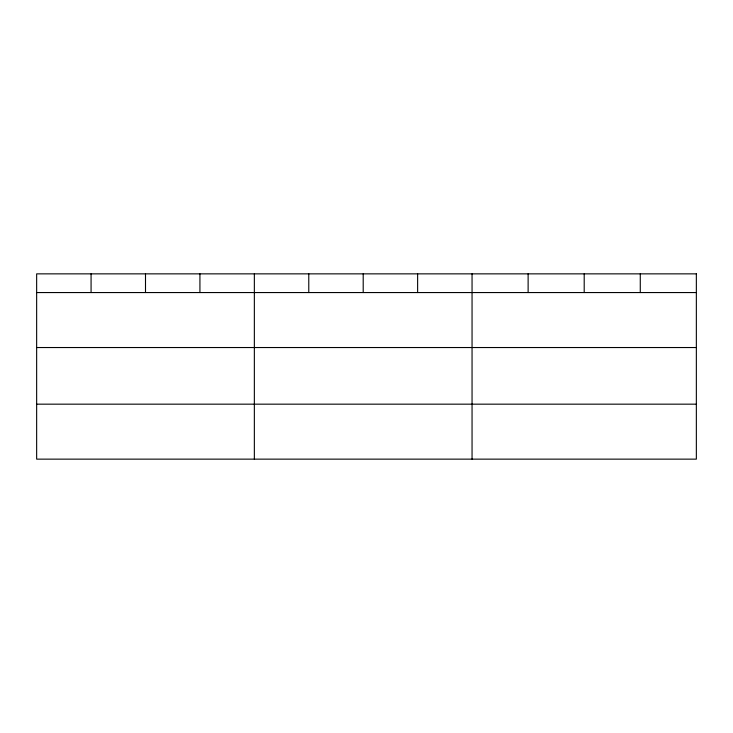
<?xml version="1.0" encoding="UTF-8"?>
<svg xmlns="http://www.w3.org/2000/svg" width="733" height="733" viewBox="0 0 733 733"><rect width="100%" height="100%" fill="white"/><g stroke="black" fill="none" stroke-linecap="round" stroke-linejoin="round"><path stroke-width="1.1" d="M36.65 292.559L696.35 292.559M36.65 347.534L696.35 347.534M36.65 404.167L696.35 404.167M640.275 273.858L640.275 292.559M584.201 273.858L584.201 292.559M528.126 273.858L528.126 292.559M472.052 273.858L472.052 459.142M417.627 273.858L417.627 292.559M363.202 273.858L363.202 292.559M308.776 273.858L308.776 292.559M254.351 273.858L254.351 459.142M199.926 273.858L199.926 292.559M145.501 273.858L145.501 292.559M91.075 273.858L91.075 292.559M696.35 273.858L36.65 273.858L36.65 459.142L696.35 459.142L696.35 273.858"/></g></svg>
